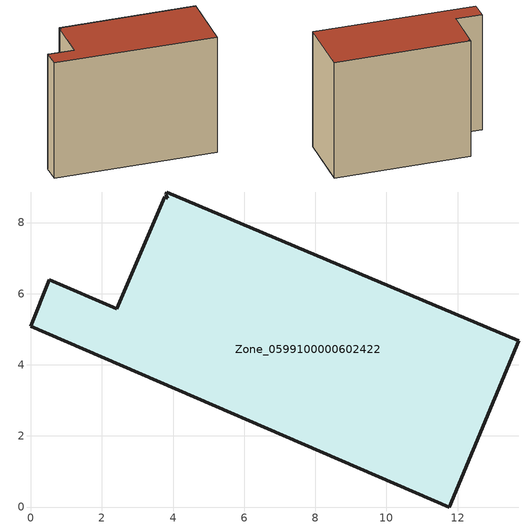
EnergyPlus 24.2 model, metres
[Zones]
Zone_0599100000602422
 floor ground (C_G): 11.77,0 0,5.08 0.52,6.39 2.41,5.58 3.76,8.73 3.85,8.69 3.79,8.8 3.82,8.86 13.72,4.68 z0
 wall outside (C_F): 0,5.08 11.77,0 13.72,4.68 3.82,8.86 3.79,8.8 3.85,8.69 3.76,8.73 2.41,5.58 0.52,6.39 0,5.08 z0:9.89
 roof outside (C_R): 3.76,8.73 2.41,5.58 0.52,6.39 0,5.08 11.77,0 13.72,4.68 3.82,8.86 3.79,8.8 3.85,8.69 z9.89
[BUILDING]
Pand.0599100000602422: North Axis=0; Terrain=City; Loads Convergence Tolerance Value=0.04; Temperature Convergence Tolerance Value=0.4; Solar Distribution=FullExterior; Maximum Number of Warmup Days=25; Minimum Number of Warmup Days=1
[Site:Location]
Rotterdam.The.Hague.AP_ZH_NLD Design_Conditions: Latitude=51.96; Longitude=4.45; Time Zone=1; Elevation=-4.5
[SITE:GROUNDTEMPERATURE:BUILDINGSURFACE]
18, 18, 18, 18, 18, 18, 18, 18, 18, 18, 18, 18
[MATERIAL] Thermal Absorptance=0.9; Solar Absorptance=0.7; Visible Absorptance=0.7
Name | Roughness | Thickness | Conductivity | Density | Specific Heat
G.TI.1946 | MediumSmooth | 0.15 | 1 | 540 | 1210
F.TI.1946 | Rough | 0.3 | 0.857143 | 1920 | 840
R.TI.1946 | MediumRough | 0.2 | 0.1 | 1500 | 1000
[CONSTRUCTION]
C_G: G.TI.1946
C_F: F.TI.1946
C_R: R.TI.1946
[ZONE]
Zone_0599100000602422: Type=1; Multiplier=1; Ceiling Height=Autocalculate; Volume=Autocalculate; Floor Area=autocalculate; Part of Total Floor Area=Yes
[ZONEINFILTRATION:DESIGNFLOWRATE]
Infil_Zone_0599100000602422: Zone or ZoneList or Space or SpaceList=Zone_0599100000602422; Schedule=AlwaysOn; Design Flow Rate Calculation Method=Flow/Area; Flow Rate per Floor Area=0.003; Constant Term Coefficient=1; Temperature Term Coefficient=0; Velocity Term Coefficient=0; Velocity Squared Term Coefficient=0
[HVACTEMPLATE:ZONE:IDEALLOADSAIRSYSTEM]
Zone_0599100000602422: Maximum Heating Supply Air Temperature=50; Minimum Cooling Supply Air Temperature=13; Maximum Heating Supply Air Humidity Ratio=0.0156; Minimum Cooling Supply Air Humidity Ratio=0.0077; Heating Limit=NoLimit; Cooling Limit=NoLimit; Dehumidification Control Type=ConstantSensibleHeatRatio; Cooling Sensible Heat Ratio=0.7; Dehumidification Setpoint=60; Humidification Control Type=None; Humidification Setpoint=30; Outdoor Air Method=None; Outdoor Air Flow Rate per Person=0.00944; Outdoor Air Flow Rate per Zone Floor Area=0; Outdoor Air Flow Rate per Zone=0; Demand Controlled Ventilation Type=None; Outdoor Air Economizer Type=NoEconomizer; Heat Recovery Type=None; Sensible Heat Recovery Effectiveness=0.7; Latent Heat Recovery Effectiveness=0.65
[ZONECONTROL:THERMOSTAT]
ThermostatControl_Zone_0599100000602422: Zone or ZoneList=Zone_0599100000602422; Control Type Schedule=DualSetpointControlType; Control 1=Thermostat_Zone_0599100000602422; Temperature Difference Between Cutout And Setpoint=0
[THERMOSTATSETPOINT:DUALSETPOINT]
Thermostat_Zone_0599100000602422: Heating Setpoint Temperature Schedule=HeatingSetpoint_Zone_0599100000602422; Cooling Setpoint Temperature Schedule=CoolingSetpoint_Zone_0599100000602422
[SCHEDULE:COMPACT]
HeatingSetpoint_Zone_0599100000602422: Through: 12/31, For: AllDays, Until: 24:00, 21
CoolingSetpoint_Zone_0599100000602422: Through: 12/31, For: AllDays, Until: 24:00, 24
DualSetpointControlType: Through: 12/31, For: AllDays, Until: 24:00, 4
AlwaysOn: Through: 12/31, For: AllDays, Until: 24:00, 1
